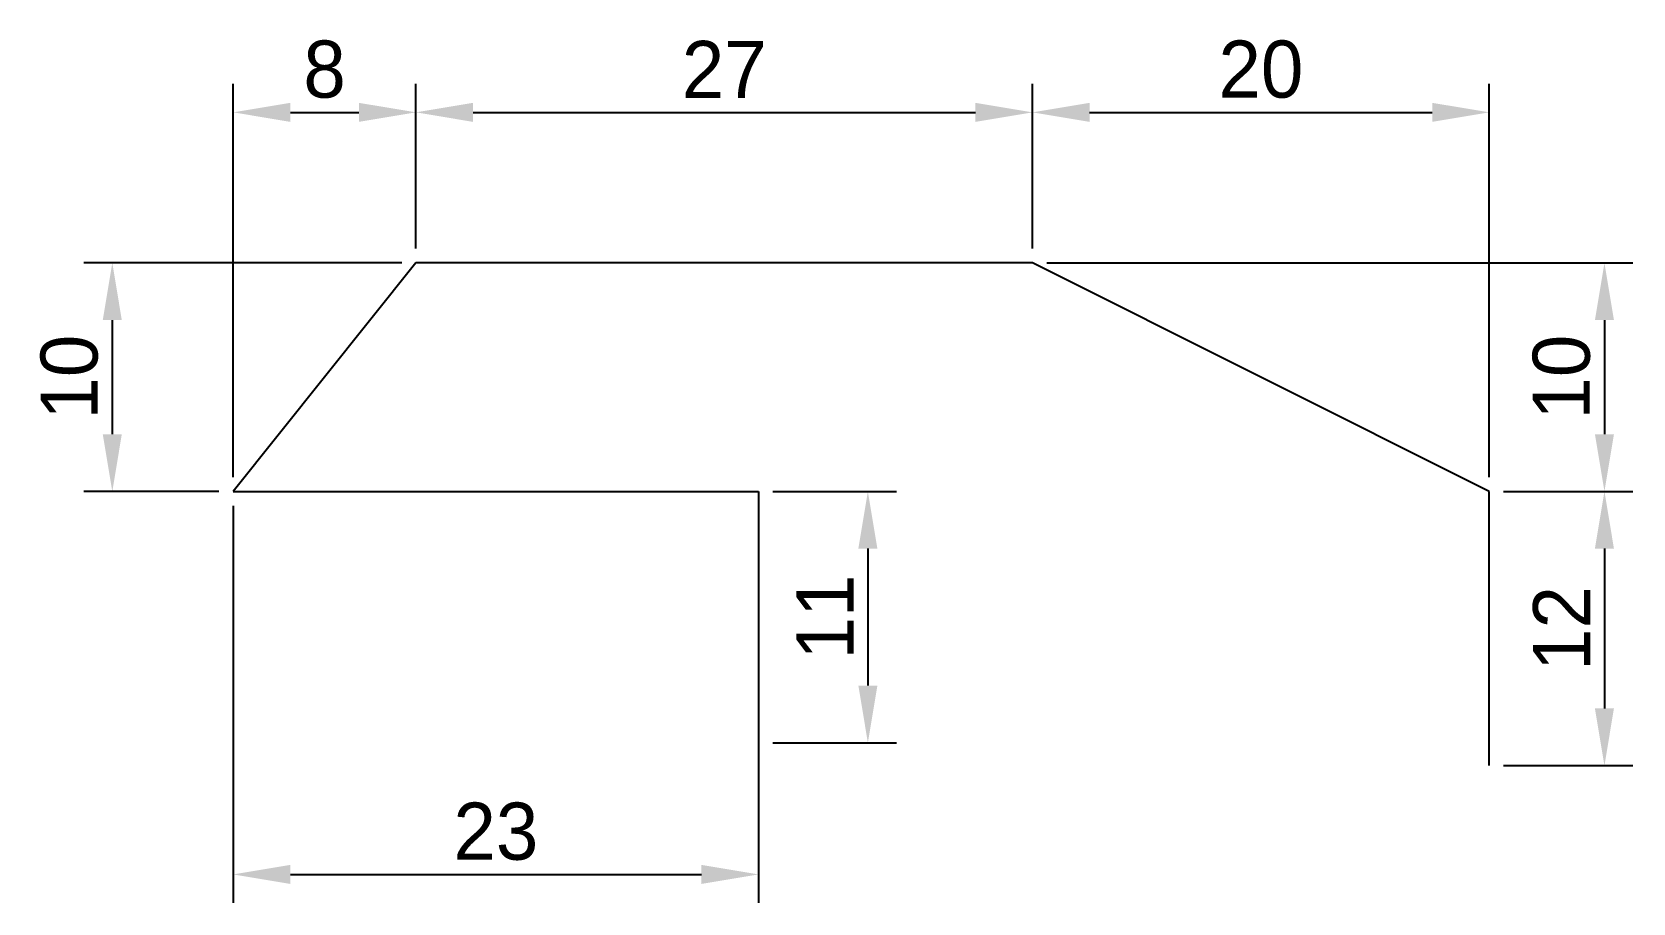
# Model space of a CAD drawing. Header units: millimetres. Extents: x 245.2 to 315.3, y 133 to 171.1.
import ezdxf

# ---------------------------------------------------------------- set-up
doc = ezdxf.new("R2010")
doc.units = ezdxf.units.MM
doc.dimstyles.new('ISO-25', dxfattribs={"dimtxt": 2.5, "dimasz": 2.5, "dimexe": 1.25, "dimexo": 0.625, "dimtad": 1, "dimtxsty": 'Standard', "dimcen": 2.5, "dimadec": 0, "dimazin": 0, "dimtfac": 1, "dimtmove": 0, "dimatfit": 3, "dimfxl": 1, "dimarcsym": 0})

# ---------------------------------------------------------------- blocks, each defined once
blk = doc.blocks.new('*D1')
at = {"color": 0, "lineweight": -2}
for p, q in [((254, 151.625), (254, 168.841)), ((262, 161.625), (262, 168.841)), ((256.5, 167.591), (259.5, 167.591))]:
    blk.add_line(p, q, dxfattribs=at)
at = {"color": 0}
for points in [[(256.5, 168.007), (256.5, 167.174), (254, 167.591)], [(259.5, 168.007), (259.5, 167.174), (262, 167.591)]]:
    blk.add_solid(points, dxfattribs=at)
at = {"layer": 'Defpoints', "color": 0}
for p in [(262, 167.591), (262, 161), (254, 151)]:
    blk.add_point(p, dxfattribs=at)
at = {"color": 0, "insert": (258, 169.466), "char_height": 2.5, "attachment_point": 5}
blk.add_mtext('8', dxfattribs=at)
blk = doc.blocks.new('*D2')
at = {"color": 0, "lineweight": -2}
for p, q in [((262, 161.625), (262, 168.841)), ((289, 161.625), (289, 168.841)), ((264.5, 167.591), (286.5, 167.591))]:
    blk.add_line(p, q, dxfattribs=at)
at = {"color": 0}
for points in [[(264.5, 168.007), (264.5, 167.174), (262, 167.591)], [(286.5, 168.007), (286.5, 167.174), (289, 167.591)]]:
    blk.add_solid(points, dxfattribs=at)
at = {"layer": 'Defpoints', "color": 0}
for p in [(289, 167.591), (262, 161), (289, 161)]:
    blk.add_point(p, dxfattribs=at)
at = {"color": 0, "insert": (275.5, 169.466), "char_height": 2.5, "attachment_point": 5}
blk.add_mtext('27', dxfattribs=at)
blk = doc.blocks.new('*D3')
at = {"color": 0, "lineweight": -2}
for p, q in [((289, 161.625), (289, 168.841)), ((309, 151.625), (309, 168.841)), ((291.5, 167.591), (306.5, 167.591))]:
    blk.add_line(p, q, dxfattribs=at)
at = {"color": 0}
for points in [[(291.5, 168.007), (291.5, 167.174), (289, 167.591)], [(306.5, 168.007), (306.5, 167.174), (309, 167.591)]]:
    blk.add_solid(points, dxfattribs=at)
at = {"layer": 'Defpoints', "color": 0}
for p in [(309, 167.591), (289, 161), (309, 151)]:
    blk.add_point(p, dxfattribs=at)
at = {"color": 0, "insert": (299, 169.466), "char_height": 2.5, "attachment_point": 5}
blk.add_mtext('20', dxfattribs=at)
blk = doc.blocks.new('*D4')
at = {"color": 0, "lineweight": -2}
for p, q in [((289.625, 161), (315.293, 161)), ((314.043, 158.5), (314.043, 153.5)), ((309.625, 151), (315.293, 151))]:
    blk.add_line(p, q, dxfattribs=at)
at = {"color": 0}
for points in [[(313.626, 158.5), (314.459, 158.5), (314.043, 161)], [(313.626, 153.5), (314.459, 153.5), (314.043, 151)]]:
    blk.add_solid(points, dxfattribs=at)
at = {"layer": 'Defpoints', "color": 0}
for p in [(289, 161), (309, 151), (314.043, 151)]:
    blk.add_point(p, dxfattribs=at)
at = {"color": 0, "insert": (312.168, 156), "char_height": 2.5, "attachment_point": 5, "rotation": 90}
blk.add_mtext('10', dxfattribs=at)
blk = doc.blocks.new('*D5')
at = {"color": 0, "lineweight": -2}
for p, q in [((309.625, 151), (315.293, 151)), ((314.043, 148.5), (314.043, 141.5)), ((309.625, 139), (315.293, 139))]:
    blk.add_line(p, q, dxfattribs=at)
at = {"color": 0}
for points in [[(313.626, 148.5), (314.459, 148.5), (314.043, 151)], [(313.626, 141.5), (314.459, 141.5), (314.043, 139)]]:
    blk.add_solid(points, dxfattribs=at)
at = {"layer": 'Defpoints', "color": 0}
for p in [(309, 151), (309, 139), (314.043, 139)]:
    blk.add_point(p, dxfattribs=at)
at = {"color": 0, "insert": (312.168, 145), "char_height": 2.5, "attachment_point": 5, "rotation": 90}
blk.add_mtext('12', dxfattribs=at)
blk = doc.blocks.new('*D6')
at = {"color": 0, "lineweight": -2}
for p, q in [((261.375, 161), (247.454, 161)), ((248.704, 158.5), (248.704, 153.5)), ((253.375, 151), (247.454, 151))]:
    blk.add_line(p, q, dxfattribs=at)
at = {"color": 0}
for points in [[(248.287, 158.5), (249.12, 158.5), (248.704, 161)], [(248.287, 153.5), (249.12, 153.5), (248.704, 151)]]:
    blk.add_solid(points, dxfattribs=at)
at = {"layer": 'Defpoints', "color": 0}
for p in [(262, 161), (248.704, 151), (254, 151)]:
    blk.add_point(p, dxfattribs=at)
at = {"color": 0, "insert": (246.829, 156), "char_height": 2.5, "attachment_point": 5, "rotation": 90}
blk.add_mtext('10', dxfattribs=at)
blk = doc.blocks.new('*D7')
at = {"color": 0, "lineweight": -2}
for p, q in [((254, 150.375), (254, 132.986)), ((277, 150.375), (277, 132.986)), ((256.5, 134.236), (274.5, 134.236))]:
    blk.add_line(p, q, dxfattribs=at)
at = {"color": 0}
for points in [[(256.5, 134.653), (256.5, 133.82), (254, 134.236)], [(274.5, 134.653), (274.5, 133.82), (277, 134.236)]]:
    blk.add_solid(points, dxfattribs=at)
at = {"layer": 'Defpoints', "color": 0}
for p in [(254, 151), (277, 151), (277, 134.236)]:
    blk.add_point(p, dxfattribs=at)
at = {"color": 0, "insert": (265.5, 136.111), "char_height": 2.5, "attachment_point": 5}
blk.add_mtext('23', dxfattribs=at)
blk = doc.blocks.new('*D8')
at = {"color": 0, "lineweight": -2}
for p, q in [((277.625, 151), (283.039, 151)), ((281.789, 148.5), (281.789, 142.5)), ((277.625, 140), (283.039, 140))]:
    blk.add_line(p, q, dxfattribs=at)
at = {"color": 0}
for points in [[(281.373, 148.5), (282.206, 148.5), (281.789, 151)], [(281.373, 142.5), (282.206, 142.5), (281.789, 140)]]:
    blk.add_solid(points, dxfattribs=at)
at = {"layer": 'Defpoints', "color": 0}
for p in [(277, 151), (277, 140), (281.789, 140)]:
    blk.add_point(p, dxfattribs=at)
at = {"color": 0, "insert": (279.914, 145.5), "char_height": 2.5, "attachment_point": 5, "rotation": 90}
blk.add_mtext('11', dxfattribs=at)

msp = doc.modelspace()

# ---------------------------------------------------------------- linework, layer by layer
for p, q in [((262, 161), (254, 151)), ((289, 161), (262, 161)), ((309, 151), (289, 161)), ((254, 151), (277, 151)), ((277, 151), (277, 140)), ((309, 139), (309, 151))]:
    msp.add_line(p, q)

# ---------------------------------------------------------------- dimensions: what is measured, and where the dimension line sits
for base, p1, p2, picture, middle in [((262, 167.591), (254, 151), (262, 161), '*D1', (258, 169.466)), ((289, 167.591), (262, 161), (289, 161), '*D2', (275.5, 169.466)), ((309, 167.591), (289, 161), (309, 151), '*D3', (299, 169.466)), ((277, 134.236), (254, 151), (277, 151), '*D7', (265.5, 136.111))]:
    dim = msp.add_linear_dim(base=base, p1=p1, p2=p2, dimstyle='ISO-25')
    dim.commit()
    dim.dimension.update_dxf_attribs({"geometry": picture, "text_midpoint": middle})
for base, p1, p2, picture, middle in [((248.704, 151), (262, 161), (254, 151), '*D6', (246.829, 156)), ((314.043, 151), (289, 161), (309, 151), '*D4', (312.168, 156)), ((281.789, 140), (277, 151), (277, 140), '*D8', (279.914, 145.5)), ((314.043, 139), (309, 151), (309, 139), '*D5', (312.168, 145))]:
    dim = msp.add_linear_dim(base=base, p1=p1, p2=p2, angle=90, dimstyle='ISO-25')
    dim.commit()
    dim.dimension.update_dxf_attribs({"geometry": picture, "text_midpoint": middle})

doc.saveas('drawing.dxf')
